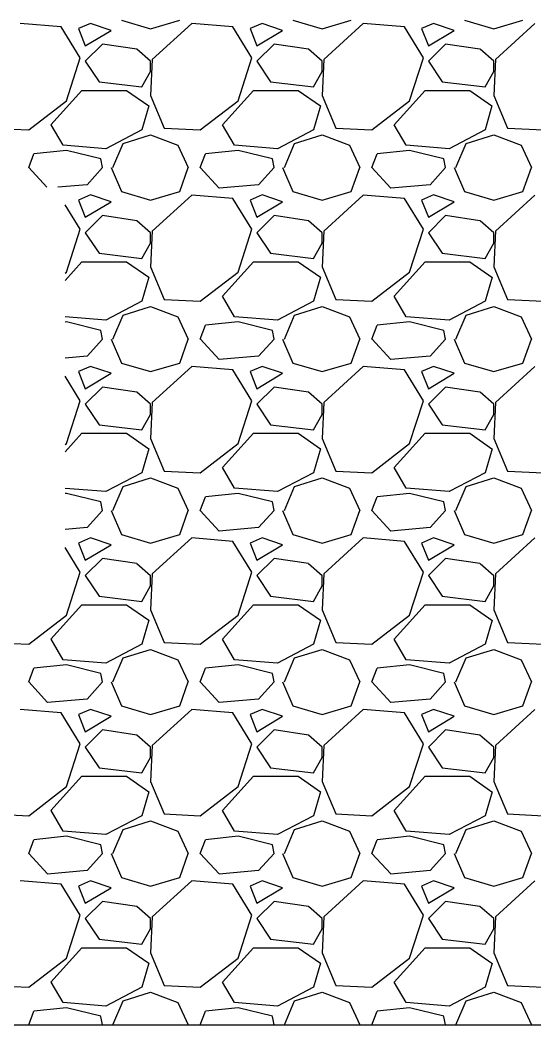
# Model space of a CAD drawing. Header units: metres. Extents: x 0 to 602, y 0 to 196.
# Drawn here: x 429.599 to 430.049, y 77.9 to 78.779 of the extents above; entities that cross this region are included whole.
import ezdxf

# ---------------------------------------------------------------- set-up
doc = ezdxf.new("R2010")
doc.units = ezdxf.units.M
doc.header["$MEASUREMENT"] = 0

msp = doc.modelspace()

# ---------------------------------------------------------------- linework, layer by layer
at = {"color": 2, "linetype": 'Continuous'}
for p, q in [((429.63481, 78.77331), (429.59881, 78.77631)), ((429.66031, 78.77632), (429.64981, 78.77182)), ((429.67831, 78.77032), (429.66031, 78.77632)), ((429.6873, 78.77931), (429.7128, 78.77181)), ((429.71281, 78.77181), (429.73831, 78.77931)), ((429.7488, 78.77631), (429.7143, 78.74481)), ((429.78481, 78.77331), (429.74881, 78.77631)), ((429.81031, 78.77632), (429.79981, 78.77182)), ((429.82831, 78.77032), (429.81031, 78.77632)), ((429.8373, 78.77931), (429.8628, 78.77181)), ((429.86281, 78.77181), (429.88831, 78.77931)), ((429.8988, 78.77631), (429.8643, 78.74481)), ((429.93481, 78.77331), (429.89881, 78.77631)), ((429.96031, 78.77632), (429.94981, 78.77182)), ((429.97831, 78.77032), (429.96031, 78.77632)), ((429.9873, 78.77931), (430.0128, 78.77181)), ((430.01281, 78.77181), (430.03831, 78.77931)), ((430.0488, 78.77631), (430.0143, 78.74481)), ((429.65133, 78.74632), (429.63483, 78.77332)), ((429.6498, 78.77182), (429.6558, 78.75682)), ((429.65581, 78.75682), (429.67831, 78.77032)), ((429.80133, 78.74632), (429.78483, 78.77332)), ((429.7998, 78.77182), (429.8058, 78.75682)), ((429.80581, 78.75682), (429.82831, 78.77032)), ((429.95133, 78.74632), (429.93483, 78.77332)), ((429.9498, 78.77182), (429.9558, 78.75682)), ((429.95581, 78.75682), (429.97831, 78.77032)), ((429.67081, 78.75831), (429.65581, 78.74331)), ((429.70081, 78.75382), (429.67081, 78.75832)), ((429.82081, 78.75831), (429.80581, 78.74331)), ((429.85081, 78.75382), (429.82081, 78.75832)), ((429.97081, 78.75831), (429.95581, 78.74331)), ((430.00081, 78.75382), (429.97081, 78.75832)), ((429.71283, 78.7433), (429.70083, 78.7538)), ((429.86283, 78.7433), (429.85083, 78.7538)), ((430.01283, 78.7433), (430.00083, 78.7538)), ((429.63931, 78.70881), (429.65131, 78.74631)), ((429.6558, 78.74332), (429.6678, 78.72532)), ((429.7143, 78.74482), (429.7128, 78.71332)), ((429.71281, 78.73432), (429.71281, 78.74332)), ((429.78931, 78.70881), (429.80131, 78.74631)), ((429.8058, 78.74332), (429.8178, 78.72532)), ((429.8643, 78.74482), (429.8628, 78.71332)), ((429.86281, 78.73432), (429.86281, 78.74332)), ((429.93931, 78.70881), (429.95131, 78.74631)), ((429.9558, 78.74332), (429.9678, 78.72532)), ((430.0143, 78.74483), (430.0128, 78.71333)), ((430.01281, 78.73432), (430.01281, 78.74332)), ((429.70532, 78.72082), (429.71282, 78.73432)), ((429.85532, 78.72082), (429.86282, 78.73432)), ((430.00532, 78.72082), (430.01282, 78.73432)), ((429.66781, 78.72531), (429.70531, 78.72081)), ((429.81781, 78.72531), (429.85531, 78.72081)), ((429.96781, 78.72531), (430.00531, 78.72081)), ((429.6258, 78.68782), (429.6528, 78.71782)), ((429.65281, 78.71782), (429.69181, 78.71782)), ((429.6918, 78.71783), (429.7113, 78.70433)), ((429.7758, 78.68782), (429.8028, 78.71782)), ((429.80281, 78.71782), (429.84181, 78.71782)), ((429.8418, 78.71784), (429.8613, 78.70433)), ((429.9258, 78.68782), (429.9528, 78.71782)), ((429.95281, 78.71782), (429.99181, 78.71782)), ((429.9918, 78.71784), (430.0113, 78.70434)), ((429.60631, 78.6833), (429.63931, 78.7088)), ((429.71279, 78.71334), (429.72479, 78.68484)), ((429.75631, 78.6833), (429.78931, 78.7088)), ((429.86279, 78.71335), (429.87479, 78.68485)), ((429.90631, 78.6833), (429.93931, 78.7088)), ((430.01279, 78.71335), (430.02479, 78.68485)), ((429.71131, 78.70431), (429.70531, 78.68331)), ((429.86131, 78.70431), (429.85531, 78.68331)), ((430.01131, 78.70431), (430.00531, 78.68331)), ((429.5748, 78.68481), (429.6063, 78.68331)), ((429.63633, 78.66981), (429.62583, 78.68781)), ((429.7053, 78.68332), (429.6738, 78.66682)), ((429.7248, 78.68481), (429.7563, 78.68331)), ((429.78633, 78.66981), (429.77583, 78.68781)), ((429.8553, 78.68332), (429.8238, 78.66682)), ((429.8748, 78.68481), (429.9063, 78.68331)), ((429.93633, 78.66981), (429.92583, 78.68781)), ((430.0053, 78.68332), (429.9738, 78.66682)), ((430.0248, 78.68481), (430.0563, 78.68331)), ((429.6798, 78.65031), (429.6888, 78.67131)), ((429.68881, 78.67132), (429.71281, 78.67882)), ((429.71281, 78.67882), (429.73681, 78.66982)), ((429.8298, 78.65031), (429.8388, 78.67131)), ((429.83881, 78.67132), (429.86281, 78.67882)), ((429.86281, 78.67882), (429.88681, 78.66982)), ((429.9798, 78.65031), (429.9888, 78.67131)), ((429.98881, 78.67132), (430.01281, 78.67882)), ((430.01281, 78.67882), (430.03681, 78.66982)), ((429.60631, 78.65032), (429.61081, 78.66232)), ((429.63931, 78.66531), (429.61081, 78.66231)), ((429.6738, 78.66683), (429.6363, 78.66983)), ((429.66931, 78.65782), (429.63931, 78.66532)), ((429.73681, 78.66981), (429.74581, 78.65031)), ((429.75631, 78.65032), (429.76081, 78.66232)), ((429.78931, 78.66531), (429.76081, 78.66231)), ((429.8238, 78.66683), (429.7863, 78.66983)), ((429.81931, 78.65782), (429.78931, 78.66532)), ((429.88681, 78.66981), (429.89581, 78.65031)), ((429.9063, 78.65032), (429.9108, 78.66232)), ((429.93931, 78.66531), (429.91081, 78.66231)), ((429.9738, 78.66683), (429.9363, 78.66983)), ((429.96931, 78.65782), (429.93931, 78.66532)), ((430.03681, 78.66981), (430.04581, 78.65031)), ((429.67081, 78.65031), (429.66931, 78.65781)), ((429.82081, 78.65031), (429.81931, 78.65781)), ((429.97081, 78.65031), (429.96931, 78.65781)), ((429.62212, 78.63309), (429.6063, 78.65034)), ((429.6708, 78.65032), (429.6573, 78.63532)), ((429.6783, 78.65032), (429.6873, 78.62932)), ((429.7383, 78.62933), (429.7458, 78.65033)), ((429.7728, 78.63235), (429.7563, 78.65035)), ((429.8208, 78.65032), (429.8073, 78.63532)), ((429.8283, 78.65032), (429.8373, 78.62932)), ((429.8883, 78.62933), (429.8958, 78.65033)), ((429.9228, 78.63235), (429.9063, 78.65035)), ((429.9708, 78.65033), (429.9573, 78.63533)), ((429.9783, 78.65032), (429.9873, 78.62932)), ((430.0383, 78.62933), (430.0458, 78.65033)), ((429.65731, 78.63532), (429.63172, 78.63309)), ((429.80731, 78.63532), (429.77281, 78.63232)), ((429.95731, 78.63532), (429.92281, 78.63232)), ((429.6873, 78.62931), (429.7128, 78.62181)), ((429.71281, 78.62182), (429.73831, 78.62932)), ((429.8373, 78.62931), (429.8628, 78.62181)), ((429.86281, 78.62182), (429.88831, 78.62932)), ((429.9873, 78.62931), (430.0128, 78.62181)), ((430.01281, 78.62182), (430.03831, 78.62932)), ((429.65133, 78.59632), (429.63819, 78.61783)), ((429.6498, 78.62182), (429.6558, 78.60682)), ((429.66031, 78.62632), (429.64981, 78.62182)), ((429.65581, 78.60682), (429.67831, 78.62032)), ((429.67831, 78.62032), (429.66031, 78.62632)), ((429.7488, 78.62631), (429.7143, 78.59481)), ((429.78481, 78.62331), (429.74881, 78.62631)), ((429.80133, 78.59632), (429.78483, 78.62332)), ((429.7998, 78.62182), (429.8058, 78.60682)), ((429.81031, 78.62632), (429.79981, 78.62182)), ((429.80581, 78.60682), (429.82831, 78.62032)), ((429.82831, 78.62032), (429.81031, 78.62632)), ((429.8988, 78.62631), (429.8643, 78.59481)), ((429.93481, 78.62331), (429.89881, 78.62631)), ((429.95133, 78.59632), (429.93483, 78.62332)), ((429.9498, 78.62182), (429.9558, 78.60682)), ((429.96031, 78.62632), (429.94981, 78.62182)), ((429.95581, 78.60682), (429.97831, 78.62032)), ((429.97831, 78.62032), (429.96031, 78.62632)), ((430.0488, 78.62631), (430.0143, 78.59481)), ((429.67081, 78.60831), (429.65581, 78.59331)), ((429.70081, 78.60382), (429.67081, 78.60832)), ((429.71283, 78.5933), (429.70083, 78.6038)), ((429.82081, 78.60831), (429.80581, 78.59331)), ((429.85081, 78.60382), (429.82081, 78.60832)), ((429.86283, 78.5933), (429.85083, 78.6038)), ((429.97081, 78.60831), (429.95581, 78.59331)), ((430.00081, 78.60382), (429.97081, 78.60832)), ((430.01283, 78.5933), (430.00083, 78.6038)), ((429.63931, 78.55881), (429.65131, 78.59631)), ((429.6558, 78.59332), (429.6678, 78.57532)), ((429.7143, 78.59482), (429.7128, 78.56332)), ((429.71281, 78.58432), (429.71281, 78.59332)), ((429.78931, 78.55881), (429.80131, 78.59631)), ((429.8058, 78.59332), (429.8178, 78.57532)), ((429.8643, 78.59482), (429.8628, 78.56332)), ((429.86281, 78.58432), (429.86281, 78.59332)), ((429.93931, 78.55881), (429.95131, 78.59631)), ((429.9558, 78.59332), (429.9678, 78.57532)), ((430.0143, 78.59483), (430.0128, 78.56333)), ((430.01281, 78.58432), (430.01281, 78.59332)), ((429.70532, 78.57082), (429.71282, 78.58432)), ((429.85532, 78.57082), (429.86282, 78.58432)), ((430.00532, 78.57082), (430.01282, 78.58432)), ((429.66781, 78.57531), (429.70531, 78.57081)), ((429.81781, 78.57531), (429.85531, 78.57081)), ((429.96781, 78.57531), (430.00531, 78.57081)), ((429.63819, 78.55158), (429.6528, 78.56782)), ((429.65281, 78.56782), (429.69181, 78.56782)), ((429.6918, 78.56783), (429.7113, 78.55433)), ((429.7758, 78.53782), (429.8028, 78.56782)), ((429.80281, 78.56782), (429.84181, 78.56782)), ((429.8418, 78.56783), (429.8613, 78.55433)), ((429.9258, 78.53783), (429.9528, 78.56782)), ((429.95281, 78.56782), (429.99181, 78.56782)), ((429.9918, 78.56783), (430.0113, 78.55433)), ((429.63819, 78.55793), (429.63931, 78.5588)), ((429.71279, 78.56334), (429.72479, 78.53484)), ((429.75631, 78.5333), (429.78931, 78.5588)), ((429.86279, 78.56335), (429.87479, 78.53485)), ((429.90631, 78.5333), (429.93931, 78.5588)), ((430.01279, 78.56335), (430.02479, 78.53485)), ((429.71131, 78.55431), (429.70531, 78.53331)), ((429.86131, 78.55431), (429.85531, 78.53331)), ((430.01132, 78.55431), (430.00532, 78.53331)), ((429.7053, 78.53332), (429.6738, 78.51682)), ((429.72481, 78.53481), (429.75631, 78.53331)), ((429.78633, 78.51981), (429.77583, 78.53781)), ((429.8553, 78.53332), (429.8238, 78.51682)), ((429.87481, 78.53481), (429.90631, 78.53331)), ((429.93633, 78.51981), (429.92583, 78.53781)), ((430.0053, 78.53332), (429.9738, 78.51682)), ((430.02481, 78.53481), (430.05631, 78.53331)), ((429.6798, 78.50031), (429.6888, 78.52131)), ((429.68881, 78.52132), (429.71281, 78.52882)), ((429.71281, 78.52882), (429.73681, 78.51982)), ((429.8298, 78.50031), (429.8388, 78.52131)), ((429.83881, 78.52132), (429.86281, 78.52882)), ((429.86281, 78.52882), (429.88681, 78.51982)), ((429.9798, 78.50031), (429.9888, 78.52131)), ((429.98881, 78.52132), (430.01281, 78.52882)), ((430.01281, 78.52882), (430.03681, 78.51982)), ((429.67381, 78.51683), (429.63819, 78.51967)), ((429.63931, 78.51531), (429.63819, 78.5152)), ((429.66931, 78.50782), (429.63931, 78.51532)), ((429.73681, 78.51981), (429.74581, 78.50031)), ((429.75631, 78.50032), (429.76081, 78.51232)), ((429.78931, 78.51531), (429.76081, 78.51231)), ((429.82381, 78.51683), (429.78631, 78.51983)), ((429.81931, 78.50782), (429.78931, 78.51532)), ((429.88681, 78.51981), (429.89581, 78.50031)), ((429.9063, 78.50032), (429.9108, 78.51232)), ((429.93931, 78.51531), (429.91081, 78.51231)), ((429.97381, 78.51683), (429.93631, 78.51983)), ((429.96931, 78.50782), (429.93931, 78.51532)), ((430.03681, 78.51981), (430.04581, 78.50031)), ((429.67081, 78.50031), (429.66931, 78.50781)), ((429.82081, 78.50031), (429.81931, 78.50781)), ((429.97081, 78.50031), (429.96931, 78.50781)), ((429.6708, 78.50032), (429.6573, 78.48532)), ((429.6783, 78.50032), (429.6873, 78.47932)), ((429.7383, 78.47933), (429.7458, 78.50033)), ((429.7728, 78.48234), (429.7563, 78.50034)), ((429.8208, 78.50032), (429.8073, 78.48532)), ((429.8283, 78.50032), (429.8373, 78.47932)), ((429.8883, 78.47933), (429.8958, 78.50033)), ((429.9228, 78.48235), (429.9063, 78.50035)), ((429.9708, 78.50033), (429.9573, 78.48533)), ((429.9783, 78.50032), (429.9873, 78.47932)), ((430.0383, 78.47933), (430.0458, 78.50033)), ((429.65731, 78.48532), (429.63819, 78.48365)), ((429.6873, 78.47931), (429.7128, 78.47181)), ((429.71281, 78.47182), (429.73831, 78.47932)), ((429.80731, 78.48532), (429.77281, 78.48232)), ((429.8373, 78.47931), (429.8628, 78.47181)), ((429.86281, 78.47182), (429.88831, 78.47932)), ((429.95731, 78.48532), (429.92281, 78.48232)), ((429.9873, 78.47931), (430.0128, 78.47181)), ((430.01281, 78.47182), (430.03831, 78.47932)), ((429.6498, 78.47182), (429.6558, 78.45682)), ((429.66031, 78.47632), (429.64981, 78.47182)), ((429.65581, 78.45682), (429.67831, 78.47032)), ((429.67831, 78.47032), (429.66031, 78.47632)), ((429.7488, 78.47631), (429.7143, 78.44481)), ((429.78481, 78.47331), (429.74881, 78.47631)), ((429.80133, 78.44632), (429.78483, 78.47332)), ((429.7998, 78.47182), (429.8058, 78.45682)), ((429.81031, 78.47632), (429.79981, 78.47182)), ((429.80581, 78.45682), (429.82831, 78.47032)), ((429.82831, 78.47032), (429.81031, 78.47632)), ((429.8988, 78.47631), (429.8643, 78.44481)), ((429.93481, 78.47331), (429.89881, 78.47631)), ((429.95133, 78.44632), (429.93483, 78.47332)), ((429.9498, 78.47182), (429.9558, 78.45682)), ((429.96031, 78.47632), (429.94981, 78.47182)), ((429.95581, 78.45682), (429.97831, 78.47032)), ((429.97831, 78.47032), (429.96031, 78.47632)), ((430.0488, 78.47631), (430.0143, 78.44481)), ((429.65133, 78.44632), (429.63819, 78.46783)), ((429.67081, 78.45831), (429.65581, 78.44331)), ((429.70081, 78.45382), (429.67081, 78.45832)), ((429.71282, 78.4433), (429.70082, 78.4538)), ((429.82081, 78.45831), (429.80581, 78.44331)), ((429.85081, 78.45382), (429.82081, 78.45832)), ((429.86283, 78.4433), (429.85083, 78.4538)), ((429.97081, 78.45831), (429.95581, 78.44331)), ((430.00081, 78.45382), (429.97081, 78.45832)), ((430.01283, 78.4433), (430.00083, 78.4538)), ((429.63931, 78.40881), (429.65131, 78.44631)), ((429.65581, 78.44332), (429.66781, 78.42532)), ((429.7143, 78.44482), (429.7128, 78.41332)), ((429.71281, 78.43432), (429.71281, 78.44332)), ((429.78931, 78.40881), (429.80131, 78.44631)), ((429.8058, 78.44332), (429.8178, 78.42532)), ((429.8643, 78.44482), (429.8628, 78.41332)), ((429.86281, 78.43432), (429.86281, 78.44332)), ((429.93931, 78.40881), (429.95131, 78.44631)), ((429.9558, 78.44332), (429.9678, 78.42532)), ((430.0143, 78.44483), (430.0128, 78.41333)), ((430.01281, 78.43432), (430.01281, 78.44332)), ((429.70532, 78.42082), (429.71282, 78.43432)), ((429.85532, 78.42082), (429.86282, 78.43432)), ((430.00532, 78.42082), (430.01282, 78.43432)), ((429.66781, 78.42531), (429.70531, 78.42081)), ((429.81781, 78.42531), (429.85531, 78.42081)), ((429.96781, 78.42531), (430.00531, 78.42081)), ((429.63819, 78.40159), (429.6528, 78.41782)), ((429.65281, 78.41782), (429.69181, 78.41782)), ((429.6918, 78.41783), (429.7113, 78.40433)), ((429.7758, 78.38782), (429.8028, 78.41782)), ((429.80281, 78.41782), (429.84181, 78.41782)), ((429.8418, 78.41783), (429.8613, 78.40433)), ((429.9258, 78.38783), (429.9528, 78.41783)), ((429.95281, 78.41782), (429.99181, 78.41782)), ((429.9918, 78.41783), (430.0113, 78.40433)), ((429.63819, 78.40793), (429.63931, 78.4088)), ((429.71279, 78.41334), (429.72479, 78.38484)), ((429.75631, 78.3833), (429.78931, 78.4088)), ((429.86279, 78.41335), (429.87479, 78.38485)), ((429.90631, 78.38329), (429.93931, 78.40879)), ((430.01279, 78.41335), (430.02479, 78.38485)), ((429.71131, 78.40431), (429.70531, 78.38331)), ((429.86131, 78.40431), (429.85531, 78.38331)), ((430.01132, 78.40431), (430.00532, 78.38331)), ((429.7053, 78.38332), (429.6738, 78.36682)), ((429.72481, 78.38482), (429.75631, 78.38332)), ((429.78633, 78.36981), (429.77583, 78.38781)), ((429.8553, 78.38332), (429.8238, 78.36682)), ((429.87481, 78.38482), (429.90631, 78.38332)), ((429.93633, 78.36981), (429.92583, 78.38781)), ((430.0053, 78.38333), (429.9738, 78.36683)), ((430.02481, 78.38482), (430.05631, 78.38332)), ((429.68881, 78.37132), (429.71281, 78.37882)), ((429.71281, 78.37882), (429.73681, 78.36982)), ((429.83881, 78.37132), (429.86281, 78.37882)), ((429.86281, 78.37882), (429.88681, 78.36982)), ((429.98881, 78.37132), (430.01281, 78.37882)), ((430.01281, 78.37882), (430.03681, 78.36982)), ((429.67381, 78.36682), (429.63819, 78.36967)), ((429.63931, 78.36531), (429.63819, 78.3652)), ((429.66931, 78.35782), (429.63931, 78.36532)), ((429.6798, 78.35031), (429.6888, 78.37131)), ((429.73681, 78.36981), (429.74581, 78.35031)), ((429.78931, 78.36531), (429.76081, 78.36231)), ((429.82381, 78.36682), (429.78631, 78.36982)), ((429.81931, 78.35782), (429.78931, 78.36532)), ((429.8298, 78.35031), (429.8388, 78.37131)), ((429.88681, 78.36981), (429.89581, 78.35031)), ((429.93931, 78.36531), (429.91081, 78.36231)), ((429.97381, 78.36682), (429.93631, 78.36982)), ((429.96931, 78.35782), (429.93931, 78.36532)), ((429.9798, 78.35031), (429.9888, 78.37131)), ((430.03681, 78.36981), (430.04581, 78.35031)), ((429.67081, 78.35031), (429.66931, 78.35781)), ((429.75631, 78.35032), (429.76081, 78.36232)), ((429.82081, 78.35031), (429.81931, 78.35781)), ((429.9063, 78.35032), (429.9108, 78.36232)), ((429.97081, 78.35031), (429.96931, 78.35781)), ((429.6708, 78.35032), (429.6573, 78.33532)), ((429.6783, 78.35032), (429.6873, 78.32932)), ((429.7383, 78.32933), (429.7458, 78.35033)), ((429.7728, 78.33234), (429.7563, 78.35034)), ((429.8208, 78.35033), (429.8073, 78.33533)), ((429.8283, 78.35032), (429.8373, 78.32932)), ((429.8883, 78.32933), (429.8958, 78.35033)), ((429.9228, 78.33234), (429.9063, 78.35034)), ((429.9708, 78.35033), (429.9573, 78.33533)), ((429.9783, 78.35032), (429.9873, 78.32932)), ((430.0383, 78.32933), (430.0458, 78.35033)), ((429.65731, 78.33532), (429.63819, 78.33365)), ((429.6873, 78.32931), (429.7128, 78.32181)), ((429.71281, 78.32182), (429.73831, 78.32932)), ((429.80731, 78.33531), (429.77281, 78.33231)), ((429.8373, 78.32931), (429.8628, 78.32181)), ((429.86281, 78.32182), (429.88831, 78.32932)), ((429.95731, 78.33531), (429.92281, 78.33231)), ((429.9873, 78.32931), (430.0128, 78.32181)), ((430.01281, 78.32182), (430.03831, 78.32932)), ((429.6498, 78.32182), (429.6558, 78.30682)), ((429.66031, 78.32632), (429.64981, 78.32182)), ((429.65581, 78.30682), (429.67831, 78.32032)), ((429.67831, 78.32032), (429.66031, 78.32632)), ((429.7488, 78.32631), (429.7143, 78.29481)), ((429.78481, 78.32332), (429.74881, 78.32632)), ((429.80133, 78.29632), (429.78483, 78.32332)), ((429.7998, 78.32182), (429.8058, 78.30682)), ((429.81031, 78.32632), (429.79981, 78.32182)), ((429.80581, 78.30682), (429.82831, 78.32032)), ((429.82831, 78.32032), (429.81031, 78.32632)), ((429.8988, 78.32631), (429.8643, 78.29481)), ((429.93481, 78.32332), (429.89881, 78.32632)), ((429.95133, 78.29632), (429.93483, 78.32332)), ((429.9498, 78.32182), (429.9558, 78.30682)), ((429.96031, 78.32632), (429.94981, 78.32182)), ((429.95581, 78.30682), (429.97831, 78.32032)), ((429.97831, 78.32032), (429.96031, 78.32632)), ((430.0488, 78.32631), (430.0143, 78.29481)), ((429.65133, 78.29632), (429.63819, 78.31783)), ((429.67081, 78.30831), (429.65581, 78.29331)), ((429.70081, 78.30382), (429.67081, 78.30832)), ((429.71282, 78.2933), (429.70082, 78.3038)), ((429.82081, 78.30831), (429.80581, 78.29331)), ((429.85081, 78.30382), (429.82081, 78.30832)), ((429.86282, 78.2933), (429.85082, 78.3038)), ((429.97081, 78.30831), (429.95581, 78.29331)), ((430.00081, 78.30382), (429.97081, 78.30832)), ((430.01283, 78.2933), (430.00083, 78.3038)), ((429.63931, 78.25881), (429.65131, 78.29631)), ((429.65581, 78.29332), (429.66781, 78.27532)), ((429.7143, 78.29482), (429.7128, 78.26332)), ((429.71281, 78.28432), (429.71281, 78.29332)), ((429.78931, 78.25881), (429.80131, 78.29631)), ((429.80581, 78.29332), (429.81781, 78.27532)), ((429.8643, 78.29482), (429.8628, 78.26332)), ((429.86281, 78.28432), (429.86281, 78.29332)), ((429.93931, 78.25881), (429.95131, 78.29631)), ((429.9558, 78.29332), (429.9678, 78.27532)), ((430.0143, 78.29483), (430.0128, 78.26333)), ((430.01281, 78.28432), (430.01281, 78.29332)), ((429.70532, 78.27082), (429.71282, 78.28432)), ((429.85532, 78.27082), (429.86282, 78.28432)), ((430.00532, 78.27082), (430.01282, 78.28432)), ((429.66781, 78.27531), (429.70531, 78.27081)), ((429.81781, 78.27531), (429.85531, 78.27081)), ((429.96781, 78.27531), (430.00531, 78.27081)), ((429.6258, 78.23782), (429.6528, 78.26782)), ((429.65281, 78.26782), (429.69181, 78.26782)), ((429.6918, 78.26783), (429.7113, 78.25433)), ((429.7758, 78.23783), (429.8028, 78.26783)), ((429.80281, 78.26782), (429.84181, 78.26782)), ((429.8418, 78.26783), (429.8613, 78.25433)), ((429.9258, 78.23783), (429.9528, 78.26783)), ((429.95281, 78.26782), (429.99181, 78.26782)), ((429.9918, 78.26783), (430.0113, 78.25433)), ((429.60631, 78.2333), (429.63931, 78.2588)), ((429.71279, 78.26334), (429.72479, 78.23484)), ((429.75631, 78.23329), (429.78931, 78.25879)), ((429.86279, 78.26334), (429.87479, 78.23484)), ((429.90631, 78.23329), (429.93931, 78.25879)), ((430.01279, 78.26335), (430.02479, 78.23485)), ((429.71131, 78.25431), (429.70531, 78.23331)), ((429.86131, 78.25431), (429.85531, 78.23331)), ((430.01132, 78.25431), (430.00532, 78.23331)), ((429.57481, 78.23482), (429.60631, 78.23332)), ((429.63633, 78.21981), (429.62583, 78.23781)), ((429.7053, 78.23333), (429.6738, 78.21683)), ((429.72481, 78.23482), (429.75631, 78.23332)), ((429.78633, 78.21981), (429.77583, 78.23781)), ((429.8553, 78.23333), (429.8238, 78.21683)), ((429.87481, 78.23482), (429.90631, 78.23332)), ((429.93633, 78.21981), (429.92583, 78.23781)), ((430.0053, 78.23333), (429.9738, 78.21683)), ((430.02481, 78.23482), (430.05631, 78.23332)), ((429.68881, 78.22132), (429.71281, 78.22882)), ((429.71281, 78.22882), (429.73681, 78.21982)), ((429.83881, 78.22132), (429.86281, 78.22882)), ((429.86281, 78.22882), (429.88681, 78.21982)), ((429.98881, 78.22132), (430.01281, 78.22882)), ((430.01281, 78.22882), (430.03681, 78.21982)), ((429.63931, 78.21532), (429.61081, 78.21232)), ((429.67381, 78.21682), (429.63631, 78.21982)), ((429.66931, 78.20782), (429.63931, 78.21532)), ((429.6798, 78.20031), (429.6888, 78.22131)), ((429.73681, 78.21981), (429.74581, 78.20031)), ((429.78931, 78.21532), (429.76081, 78.21232)), ((429.82381, 78.21682), (429.78631, 78.21982)), ((429.81931, 78.20782), (429.78931, 78.21532)), ((429.8298, 78.20031), (429.8388, 78.22131)), ((429.88681, 78.21981), (429.89581, 78.20031)), ((429.93931, 78.21532), (429.91081, 78.21232)), ((429.97381, 78.21682), (429.93631, 78.21982)), ((429.96931, 78.20782), (429.93931, 78.21532)), ((429.9798, 78.20031), (429.9888, 78.22131)), ((430.03681, 78.21981), (430.04581, 78.20031)), ((429.60631, 78.20032), (429.61081, 78.21232)), ((429.67081, 78.20031), (429.66931, 78.20781)), ((429.75631, 78.20032), (429.76081, 78.21232)), ((429.82081, 78.20031), (429.81931, 78.20781)), ((429.9063, 78.20032), (429.9108, 78.21232)), ((429.97081, 78.20031), (429.96931, 78.20781)), ((429.6228, 78.18234), (429.6063, 78.20034)), ((429.6708, 78.20033), (429.6573, 78.18533)), ((429.6783, 78.20032), (429.6873, 78.17932)), ((429.7383, 78.17933), (429.7458, 78.20033)), ((429.7728, 78.18234), (429.7563, 78.20034)), ((429.8208, 78.20033), (429.8073, 78.18533)), ((429.8283, 78.20032), (429.8373, 78.17932)), ((429.8883, 78.17933), (429.8958, 78.20033)), ((429.9228, 78.18234), (429.9063, 78.20034)), ((429.9708, 78.20033), (429.9573, 78.18533)), ((429.9783, 78.20032), (429.9873, 78.17932)), ((430.0383, 78.17933), (430.0458, 78.20033)), ((429.65731, 78.18531), (429.62281, 78.18231)), ((429.68731, 78.17931), (429.71281, 78.17181)), ((429.71281, 78.17182), (429.73831, 78.17932)), ((429.80731, 78.18531), (429.77281, 78.18231)), ((429.8373, 78.17931), (429.8628, 78.17181)), ((429.86281, 78.17182), (429.88831, 78.17932)), ((429.95731, 78.18531), (429.92281, 78.18231)), ((429.9873, 78.17931), (430.0128, 78.17181)), ((430.01281, 78.17182), (430.03831, 78.17932)), ((429.63481, 78.17332), (429.59881, 78.17632)), ((429.65133, 78.14632), (429.63483, 78.17332)), ((429.6498, 78.17182), (429.6558, 78.15682)), ((429.66031, 78.17632), (429.64981, 78.17182)), ((429.65581, 78.15682), (429.67831, 78.17032)), ((429.67831, 78.17032), (429.66031, 78.17632)), ((429.7488, 78.17631), (429.7143, 78.14481)), ((429.78481, 78.17332), (429.74881, 78.17632)), ((429.80133, 78.14632), (429.78483, 78.17332)), ((429.7998, 78.17182), (429.8058, 78.15682)), ((429.81031, 78.17632), (429.79981, 78.17182)), ((429.80581, 78.15682), (429.82831, 78.17032)), ((429.82831, 78.17032), (429.81031, 78.17632)), ((429.8988, 78.17631), (429.8643, 78.14481)), ((429.93481, 78.17332), (429.89881, 78.17632)), ((429.95133, 78.14632), (429.93483, 78.17332)), ((429.9498, 78.17182), (429.9558, 78.15682)), ((429.96031, 78.17632), (429.94981, 78.17182)), ((429.95581, 78.15682), (429.97831, 78.17032)), ((429.97831, 78.17032), (429.96031, 78.17632)), ((430.0488, 78.17631), (430.0143, 78.14481)), ((429.67081, 78.15831), (429.65581, 78.14331)), ((429.70081, 78.15382), (429.67081, 78.15832)), ((429.71282, 78.1433), (429.70082, 78.1538)), ((429.82081, 78.15831), (429.80581, 78.14331)), ((429.85081, 78.15382), (429.82081, 78.15832)), ((429.86282, 78.1433), (429.85082, 78.1538)), ((429.97081, 78.15831), (429.95581, 78.14331)), ((430.00081, 78.15382), (429.97081, 78.15832)), ((430.01282, 78.1433), (430.00082, 78.1538)), ((429.63931, 78.10881), (429.65131, 78.14631)), ((429.65581, 78.14332), (429.66781, 78.12532)), ((429.7143, 78.14482), (429.7128, 78.11332)), ((429.71281, 78.13432), (429.71281, 78.14332)), ((429.78931, 78.10881), (429.80131, 78.14631)), ((429.80581, 78.14332), (429.81781, 78.12532)), ((429.8643, 78.14482), (429.8628, 78.11332)), ((429.86281, 78.13432), (429.86281, 78.14332)), ((429.93931, 78.10881), (429.95131, 78.14631)), ((429.95581, 78.14332), (429.96781, 78.12532)), ((430.0143, 78.14483), (430.0128, 78.11333)), ((430.01281, 78.13432), (430.01281, 78.14332)), ((429.70532, 78.12082), (429.71282, 78.13432)), ((429.85532, 78.12082), (429.86282, 78.13432)), ((430.00532, 78.12082), (430.01282, 78.13432)), ((429.6258, 78.08783), (429.6528, 78.11783)), ((429.65281, 78.11782), (429.69181, 78.11782)), ((429.66781, 78.12531), (429.70531, 78.12081)), ((429.6918, 78.11783), (429.7113, 78.10433)), ((429.7758, 78.08783), (429.8028, 78.11783)), ((429.80281, 78.11782), (429.84181, 78.11782)), ((429.81781, 78.12531), (429.85531, 78.12081)), ((429.8418, 78.11783), (429.8613, 78.10433)), ((429.9258, 78.08783), (429.9528, 78.11783)), ((429.95281, 78.11782), (429.99181, 78.11782)), ((429.96781, 78.12531), (430.00531, 78.12081)), ((429.9918, 78.11783), (430.0113, 78.10433)), ((429.60631, 78.08329), (429.63931, 78.10879)), ((429.71279, 78.11334), (429.72479, 78.08484)), ((429.75631, 78.08329), (429.78931, 78.10879)), ((429.86279, 78.11334), (429.87479, 78.08484)), ((429.90631, 78.08329), (429.93931, 78.10879)), ((430.01279, 78.11335), (430.02479, 78.08485)), ((429.71131, 78.10431), (429.70531, 78.08331)), ((429.86131, 78.10431), (429.85532, 78.08331)), ((430.01132, 78.10431), (430.00532, 78.08331)), ((429.57481, 78.08482), (429.60631, 78.08332)), ((429.63633, 78.06981), (429.62583, 78.08781)), ((429.7053, 78.08333), (429.6738, 78.06683)), ((429.72481, 78.08482), (429.75631, 78.08332)), ((429.78633, 78.06981), (429.77583, 78.08781)), ((429.8553, 78.08333), (429.8238, 78.06683)), ((429.87481, 78.08482), (429.90631, 78.08332)), ((429.93633, 78.06981), (429.92583, 78.08781)), ((430.0053, 78.08333), (429.9738, 78.06683)), ((430.02481, 78.08482), (430.05631, 78.08332)), ((429.68881, 78.07132), (429.71281, 78.07882)), ((429.71281, 78.07882), (429.73681, 78.06982)), ((429.83881, 78.07132), (429.86281, 78.07882)), ((429.86281, 78.07882), (429.88681, 78.06982)), ((429.98881, 78.07132), (430.01281, 78.07882)), ((430.01281, 78.07882), (430.03681, 78.06982)), ((429.63931, 78.06532), (429.61081, 78.06232)), ((429.67381, 78.06682), (429.63631, 78.06982)), ((429.66931, 78.05782), (429.63931, 78.06532)), ((429.6798, 78.05031), (429.6888, 78.07131)), ((429.73681, 78.06981), (429.74581, 78.05031)), ((429.78931, 78.06532), (429.76081, 78.06232)), ((429.82381, 78.06682), (429.78631, 78.06982)), ((429.81931, 78.05782), (429.78931, 78.06532)), ((429.8298, 78.05031), (429.8388, 78.07131)), ((429.88681, 78.06981), (429.89581, 78.05031)), ((429.93931, 78.06532), (429.91081, 78.06232)), ((429.97381, 78.06682), (429.93631, 78.06982)), ((429.96931, 78.05782), (429.93931, 78.06532)), ((429.9798, 78.05031), (429.9888, 78.07131)), ((430.03681, 78.06981), (430.04581, 78.05031)), ((429.60631, 78.05032), (429.61081, 78.06232)), ((429.67081, 78.05031), (429.66931, 78.05781)), ((429.75631, 78.05032), (429.76081, 78.06232)), ((429.82081, 78.05031), (429.81931, 78.05781)), ((429.9063, 78.05032), (429.9108, 78.06232)), ((429.97081, 78.05031), (429.96931, 78.05781)), ((429.6228, 78.03234), (429.6063, 78.05034)), ((429.6708, 78.05033), (429.6573, 78.03533)), ((429.6783, 78.05032), (429.6873, 78.02932)), ((429.7383, 78.02933), (429.7458, 78.05033)), ((429.7728, 78.03234), (429.7563, 78.05034)), ((429.8208, 78.05033), (429.8073, 78.03533)), ((429.8283, 78.05032), (429.8373, 78.02932)), ((429.8883, 78.02933), (429.8958, 78.05033)), ((429.9228, 78.03234), (429.9063, 78.05034)), ((429.9708, 78.05033), (429.9573, 78.03533)), ((429.9783, 78.05032), (429.9873, 78.02932)), ((430.0383, 78.02933), (430.0458, 78.05033)), ((429.65731, 78.03531), (429.62281, 78.03231)), ((429.68731, 78.02932), (429.71281, 78.02182)), ((429.71281, 78.02182), (429.73831, 78.02932)), ((429.80731, 78.03531), (429.77281, 78.03231)), ((429.83731, 78.02932), (429.86281, 78.02182)), ((429.86281, 78.02182), (429.88831, 78.02932)), ((429.95731, 78.03531), (429.92281, 78.03231)), ((429.98731, 78.02932), (430.01281, 78.02182)), ((430.01281, 78.02182), (430.03831, 78.02932)), ((429.63481, 78.02332), (429.59881, 78.02632)), ((429.65133, 77.99632), (429.63483, 78.02332)), ((429.6498, 78.02182), (429.6558, 78.00682)), ((429.66031, 78.02632), (429.64981, 78.02182)), ((429.65581, 78.00682), (429.67831, 78.02032)), ((429.67831, 78.02032), (429.66031, 78.02632)), ((429.7488, 78.02631), (429.7143, 77.99481)), ((429.78481, 78.02332), (429.74881, 78.02632)), ((429.80133, 77.99632), (429.78483, 78.02332)), ((429.7998, 78.02182), (429.8058, 78.00682)), ((429.81031, 78.02632), (429.79981, 78.02182)), ((429.80581, 78.00682), (429.82831, 78.02032)), ((429.82831, 78.02032), (429.81031, 78.02632)), ((429.8988, 78.02631), (429.8643, 77.99481)), ((429.93481, 78.02332), (429.89881, 78.02632)), ((429.95133, 77.99632), (429.93483, 78.02332)), ((429.9498, 78.02182), (429.9558, 78.00682)), ((429.96031, 78.02632), (429.94981, 78.02182)), ((429.95581, 78.00682), (429.97831, 78.02032)), ((429.97831, 78.02032), (429.96031, 78.02632)), ((430.0488, 78.02631), (430.0143, 77.99481)), ((429.67081, 78.00831), (429.65581, 77.99331)), ((429.70081, 78.00382), (429.67081, 78.00832)), ((429.71282, 77.9933), (429.70082, 78.0038)), ((429.82081, 78.00831), (429.80581, 77.99331)), ((429.85081, 78.00382), (429.82081, 78.00832)), ((429.86282, 77.9933), (429.85082, 78.0038)), ((429.97081, 78.00831), (429.95581, 77.99331)), ((430.00081, 78.00382), (429.97081, 78.00832)), ((430.01282, 77.9933), (430.00082, 78.0038)), ((429.63931, 77.95881), (429.65131, 77.99631)), ((429.7143, 77.99482), (429.7128, 77.96332)), ((429.78931, 77.95881), (429.80131, 77.99631)), ((429.8643, 77.99483), (429.8628, 77.96333)), ((429.93931, 77.95881), (429.95131, 77.99631)), ((430.0143, 77.99483), (430.0128, 77.96333)), ((429.65581, 77.99332), (429.66781, 77.97532)), ((429.71281, 77.98432), (429.71281, 77.99332)), ((429.80581, 77.99332), (429.81781, 77.97532)), ((429.86281, 77.98432), (429.86281, 77.99332)), ((429.95581, 77.99332), (429.96781, 77.97532)), ((430.01281, 77.98432), (430.01281, 77.99332)), ((429.70532, 77.97082), (429.71282, 77.98432)), ((429.85532, 77.97082), (429.86282, 77.98432)), ((430.00532, 77.97082), (430.01282, 77.98432)), ((429.6258, 77.93783), (429.6528, 77.96783)), ((429.65281, 77.96782), (429.69181, 77.96782)), ((429.66781, 77.97531), (429.70531, 77.97081)), ((429.6918, 77.96783), (429.7113, 77.95433)), ((429.7758, 77.93783), (429.8028, 77.96783)), ((429.80281, 77.96782), (429.84181, 77.96782)), ((429.81781, 77.97531), (429.85531, 77.97081)), ((429.8418, 77.96783), (429.8613, 77.95433)), ((429.9258, 77.93783), (429.9528, 77.96783)), ((429.95281, 77.96782), (429.99181, 77.96782)), ((429.96781, 77.97531), (430.00531, 77.97081)), ((429.9918, 77.96783), (430.0113, 77.95433)), ((429.60631, 77.93329), (429.63931, 77.95879)), ((429.71279, 77.96334), (429.72479, 77.93484)), ((429.75631, 77.93329), (429.78931, 77.95879)), ((429.86279, 77.96334), (429.87479, 77.93484)), ((429.90631, 77.93329), (429.93931, 77.95879)), ((430.01279, 77.96334), (430.02479, 77.93485)), ((429.71131, 77.95431), (429.70531, 77.93331)), ((429.86132, 77.95431), (429.85532, 77.93331)), ((430.01132, 77.95431), (430.00532, 77.93331)), ((429.57481, 77.93482), (429.60631, 77.93332)), ((429.63632, 77.91981), (429.62582, 77.93781)), ((429.7053, 77.93333), (429.6738, 77.91683)), ((429.72481, 77.93482), (429.75631, 77.93332)), ((429.78633, 77.91981), (429.77583, 77.93781)), ((429.8553, 77.93333), (429.8238, 77.91683)), ((429.87481, 77.93482), (429.90631, 77.93332)), ((429.93633, 77.91981), (429.92583, 77.93781)), ((430.0053, 77.93333), (429.9738, 77.91683)), ((430.02481, 77.93482), (430.05631, 77.93332)), ((429.68881, 77.92132), (429.71281, 77.92882)), ((429.71281, 77.92882), (429.73681, 77.91982)), ((429.83881, 77.92132), (429.86281, 77.92882)), ((429.86281, 77.92882), (429.88681, 77.91982)), ((429.98881, 77.92132), (430.01281, 77.92882)), ((430.01281, 77.92882), (430.03681, 77.91982)), ((429.63931, 77.91532), (429.61081, 77.91232)), ((429.67381, 77.91682), (429.63631, 77.91982)), ((429.66931, 77.90782), (429.63931, 77.91532)), ((429.6798, 77.90032), (429.6888, 77.92131)), ((429.73681, 77.91981), (429.74581, 77.90032)), ((429.78931, 77.91532), (429.76081, 77.91232)), ((429.82381, 77.91682), (429.78631, 77.91982)), ((429.81931, 77.90782), (429.78931, 77.91532)), ((429.8298, 77.90032), (429.8388, 77.92131)), ((429.88681, 77.91981), (429.89581, 77.90032)), ((429.93931, 77.91532), (429.91081, 77.91232)), ((429.97381, 77.91682), (429.93631, 77.91982)), ((429.96931, 77.90782), (429.93931, 77.91532)), ((429.9798, 77.90032), (429.9888, 77.92131)), ((430.03681, 77.91981), (430.04581, 77.90032)), ((429.60631, 77.90032), (429.61081, 77.91232)), ((429.67081, 77.90032), (429.66931, 77.90781)), ((429.75631, 77.90032), (429.76081, 77.91232)), ((429.82081, 77.90032), (429.81931, 77.90781)), ((429.9063, 77.90032), (429.9108, 77.91232)), ((429.97081, 77.90032), (429.96931, 77.90781)), ((429.60632, 77.90032), (429.6063, 77.90034)), ((429.6708, 77.90033), (429.67079, 77.90032)), ((429.6783, 77.90032), (429.6783, 77.90032)), ((429.7458, 77.90032), (429.7458, 77.90033)), ((429.75632, 77.90032), (429.7563, 77.90034)), ((429.8208, 77.90033), (429.82079, 77.90032)), ((429.8283, 77.90032), (429.8283, 77.90032)), ((429.8958, 77.90032), (429.8958, 77.90033)), ((429.90633, 77.90032), (429.9063, 77.90034)), ((429.9708, 77.90033), (429.97079, 77.90032)), ((429.9783, 77.90032), (429.9783, 77.90032)), ((430.0458, 77.90032), (430.0458, 77.90033))]:
    msp.add_line(p, q, dxfattribs=at)
at = {"linetype": 'Continuous'}
msp.add_line((427.16281, 77.90032), (431.39034, 77.90032), dxfattribs=at)

doc.saveas('drawing.dxf')
